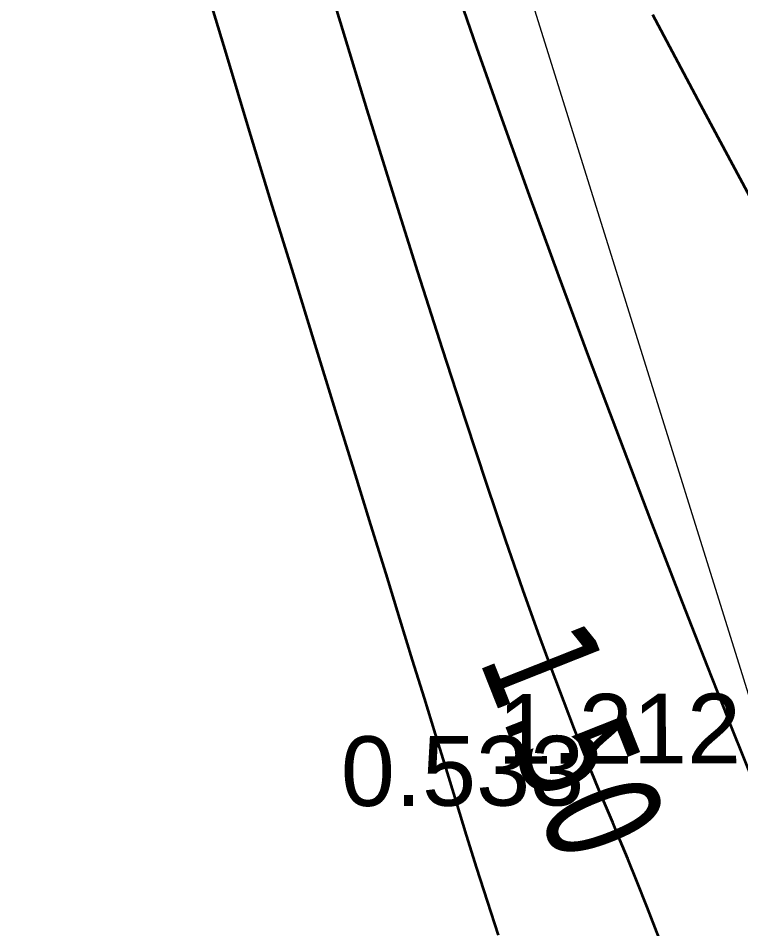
# Model space of a CAD drawing. Header units: millimetres. Extents: x 563604 to 809435, y 2337 to 1331933.
# Drawn here: x 729989 to 736215, y 1248977 to 1256821 of the extents above; entities that cross this region are included whole.
import ezdxf

# ---------------------------------------------------------------- set-up
doc = ezdxf.new("R2010")
doc.units = ezdxf.units.MM
for name, color, linetype, lineweight in [('A-ANNO-DIMS', 211, 'Continuous', 9), ('A-ANNO-DIMS-340', 211, 'Continuous', 9), ('CD TAI', 7, 'Continuous', 9), ('DM CAI-1', 9, 'Continuous', 35), ('MUONG DAT-1', 253, 'Continuous', 9), ('NCD', 7, 'Continuous', 9), ('NCV_TKCS_HIEN TRANG_251226_dwg-1', 253, 'Continuous', 9)]:
    doc.layers.add(name, color=color, linetype=linetype, lineweight=lineweight)
doc.styles.add('Arial', font='arial_0.ttf', dxfattribs={"height": 600.128024})
doc.styles.add('Arial_2', font='arial_0.ttf', dxfattribs={"width": 0.9, "height": 1360})
doc.styles.add('Tahoma', font='tahoma_0.ttf', dxfattribs={"width": 0.75, "height": 1000.213374})
doc.dimstyles.new('1_Dim_chi_tiet_khu_đất_1', dxfattribs={"dimscale": 304.8, "dimtxt": 1387.552784, "dimasz": 1.338583, "dimexe": 1.115486, "dimexo": 0.0625, "dimgap": 0.111549, "dimtad": 1, "dimdec": 0, "dimrnd": 5, "dimzin": 0, "dimdsep": 46, "dimtxsty": 'Arial_2', "dimblk1": 'OBLIQUE', "dimblk2": 'OBLIQUE', "dimsah": 1, "dimcen": 0.09, "dimdle": 1.115486, "dimazin": 0, "dimtfac": 1, "dimtdec": 4, "dimtix": 1, "dimtmove": 0, "dimatfit": 3, "dimfxl": 3.346457, "dimfxlon": 1, "dimtvp": 1, "dimtolj": 1, "dimtzin": 0, "dimarcsym": 2})

# ---------------------------------------------------------------- blocks, each defined once
blk = doc.blocks.new('NCV_TKCS_HIEN TRANG_251226_dwg-1595164-TỔNG THỂ_HIỆN TRẠNG KHU ĐẤT')
at = {"layer": 'DM CAI-1', "flags": 128}
for points in [[(736870.6, 1248971.4), (736765.7, 1249205.9), (736643, 1249487.4), (736500, 1249823.8), (736334.4, 1250223.1), (736143.8, 1250693.4), (735927.2, 1251238.6), (735689.3, 1251847.2), (735436.3, 1252503.4), (735174.2, 1253191.7), (734909.2, 1253896.3), (734647.4, 1254601.8), (734395, 1255292.3), (734157.9, 1255952.4), (733941.4, 1256568.8), (733746, 1257138.4)], [(735512.6, 1248895), (735408.6, 1249161.8), (735318.9, 1249387.2), (735241.7, 1249577.8), (735173.6, 1249742.7), (735111.6, 1249891.1), (735052.3, 1250032), (734992.7, 1250174.4), (734929.5, 1250327.6), (734859.4, 1250500.5), (734779.7, 1250701.6), (734688.8, 1250936.8), (734585.6, 1251211.2), (734468.9, 1251530.2), (734337.6, 1251899), (734190.5, 1252322.8), (734026.5, 1252806.7), (733844.4, 1253356.1), (733644.4, 1253971.8), (733431.8, 1254637.1), (733213.2, 1255331), (732995.3, 1256032.5), (732784.7, 1256720.5), (732587.9, 1257374)], [(731611.1, 1257071.8), (731785.1, 1256490.1), (731971.3, 1255875.6), (732163.8, 1255245.8), (732356.7, 1254618.5), (732544.1, 1254011.5), (732720.1, 1253442.4), (732880.1, 1252925), (733024.7, 1252457.2), (733155.6, 1252033.1), (733274.9, 1251646.6), (733384.4, 1251291.6), (733485.9, 1250962.3), (733581.3, 1250652.5), (733672.4, 1250356.3), (733761.2, 1250068), (733849.1, 1249783.8), (733937.8, 1249500.2), (734028.7, 1249213.6), (734123.5, 1248920.7)], [(739115.4, 1248735.4), (739161.6, 1249076.4), (739193.2, 1249350.8), (739203.5, 1249578.3), (739185.2, 1249784.8), (739130.7, 1249996.6), (739032.8, 1250239.5), (738884.2, 1250539.7), (738677.4, 1250923.2), (738405, 1251416.1), (738063.9, 1252034.8), (737667.2, 1252757.8), (737232.2, 1253554.1), (736776.4, 1254392.6), (736317, 1255242), (735871.4, 1256071.5), (735456.9, 1256849.8)]]:
    blk.add_lwpolyline(points, dxfattribs=at)
at = {"layer": 'MUONG DAT-1', "flags": 128}
blk.add_lwpolyline([(752286.9, 1199548), (747733.3, 1213433.3), (740799, 1236446.8), (737239.8, 1247927.9), (731715.3, 1265616), (728295.2, 1276774.1), (725536.1, 1284652.1), (720895.6, 1301124.3), (717081.2, 1300936.3), (710093.2, 1307531.3), (707990.2, 1306468.1), (691820.2, 1300720.9), (687515.8, 1297110), (687945.7, 1294643.5), (696311.8, 1277455.4), (695625.2, 1272682.1)], dxfattribs=at)
at = {"layer": 'CD TAI', "char_height": 600.13, "width": 2512.823, "attachment_point": 1, "rotation": 0.13459, "line_spacing_factor": 0.941778, "style": 'Arial'}
for s, insert in [('1.212', (734118.2, 1250997.7)), ('0.533', (732767.7, 1250634.3))]:
    blk.add_mtext(s, dxfattribs=dict(at, insert=insert))
at = {"layer": 'NCD', "insert": (735237.9, 1250775.5), "char_height": 1000.21, "width": 2355.813, "attachment_point": 2, "rotation": 291.62621, "line_spacing_factor": 0.994306, "style": 'Tahoma'}
blk.add_mtext('1.50', dxfattribs=at)
blk = doc.blocks.new('DIMBLOCK1-TỔNG THỂ_HIỆN TRẠNG KHU ĐẤT')
at = {"layer": 'A-ANNO-DIMS-340'}
for p, q in [((741408.5, 1206190.7), (721160, 1273417.7)), ((720281.4, 1272798), (721583.6, 1273190.2)), ((721258.1, 1273092.1), (720281.4, 1272798)), ((740333.8, 1206222.1), (741636, 1206614.3)), ((741310.4, 1206516.3), (740333.8, 1206222.1))]:
    blk.add_line(p, q, dxfattribs=at)
at = {"layer": 'A-ANNO-DIMS-340', "lineweight": 25}
for p, q in [((721258.1, 1273092.1), (721003.9, 1273228.6)), ((721258.1, 1273092.1), (721512.3, 1272955.6)), ((741310.4, 1206516.3), (741056.3, 1206652.8)), ((741310.4, 1206516.3), (741564.6, 1206379.8))]:
    blk.add_line(p, q, dxfattribs=at)
at = {"layer": 'A-ANNO-DIMS-340', "color": 0, "insert": (732330.2, 1242571.6), "char_height": 1360, "width": 5635.599, "attachment_point": 1, "rotation": 286.76208, "line_spacing_factor": 0.941778, "style": 'Arial_2'}
blk.add_mtext('69530', dxfattribs=at)
blk = doc.blocks.new('_Oblique')
at = {"color": 0, "linetype": 'ByBlock', "lineweight": -2}
blk.add_line((-0.5, -0.5), (0.5, 0.5), dxfattribs=at)

msp = doc.modelspace()

# ---------------------------------------------------------------- block references
at = {"layer": 'NCV_TKCS_HIEN TRANG_251226_dwg-1'}
msp.add_blockref('NCV_TKCS_HIEN TRANG_251226_dwg-1595164-TỔNG THỂ_HIỆN TRẠNG KHU ĐẤT', (0, 0), dxfattribs=at)

# ---------------------------------------------------------------- dimensions: what is measured, and where the dimension line sits
at = {"layer": 'A-ANNO-DIMS'}
dim = msp.add_linear_dim(base=(721258.1, 1273092.1), p1=(740333.8, 1206222.1), p2=(720281.4, 1272798), angle=286.76208, dimstyle='1_Dim_chi_tiet_khu_đất_1', override={"dimpost": '<>', "dimfxl": 69530.142663}, dxfattribs=at)
dim.commit()
dim.dimension.update_dxf_attribs({"geometry": 'DIMBLOCK1-TỔNG THỂ_HIỆN TRẠNG KHU ĐẤT', "text_midpoint": (731982.1, 1240014.4)})

doc.saveas('drawing.dxf')
